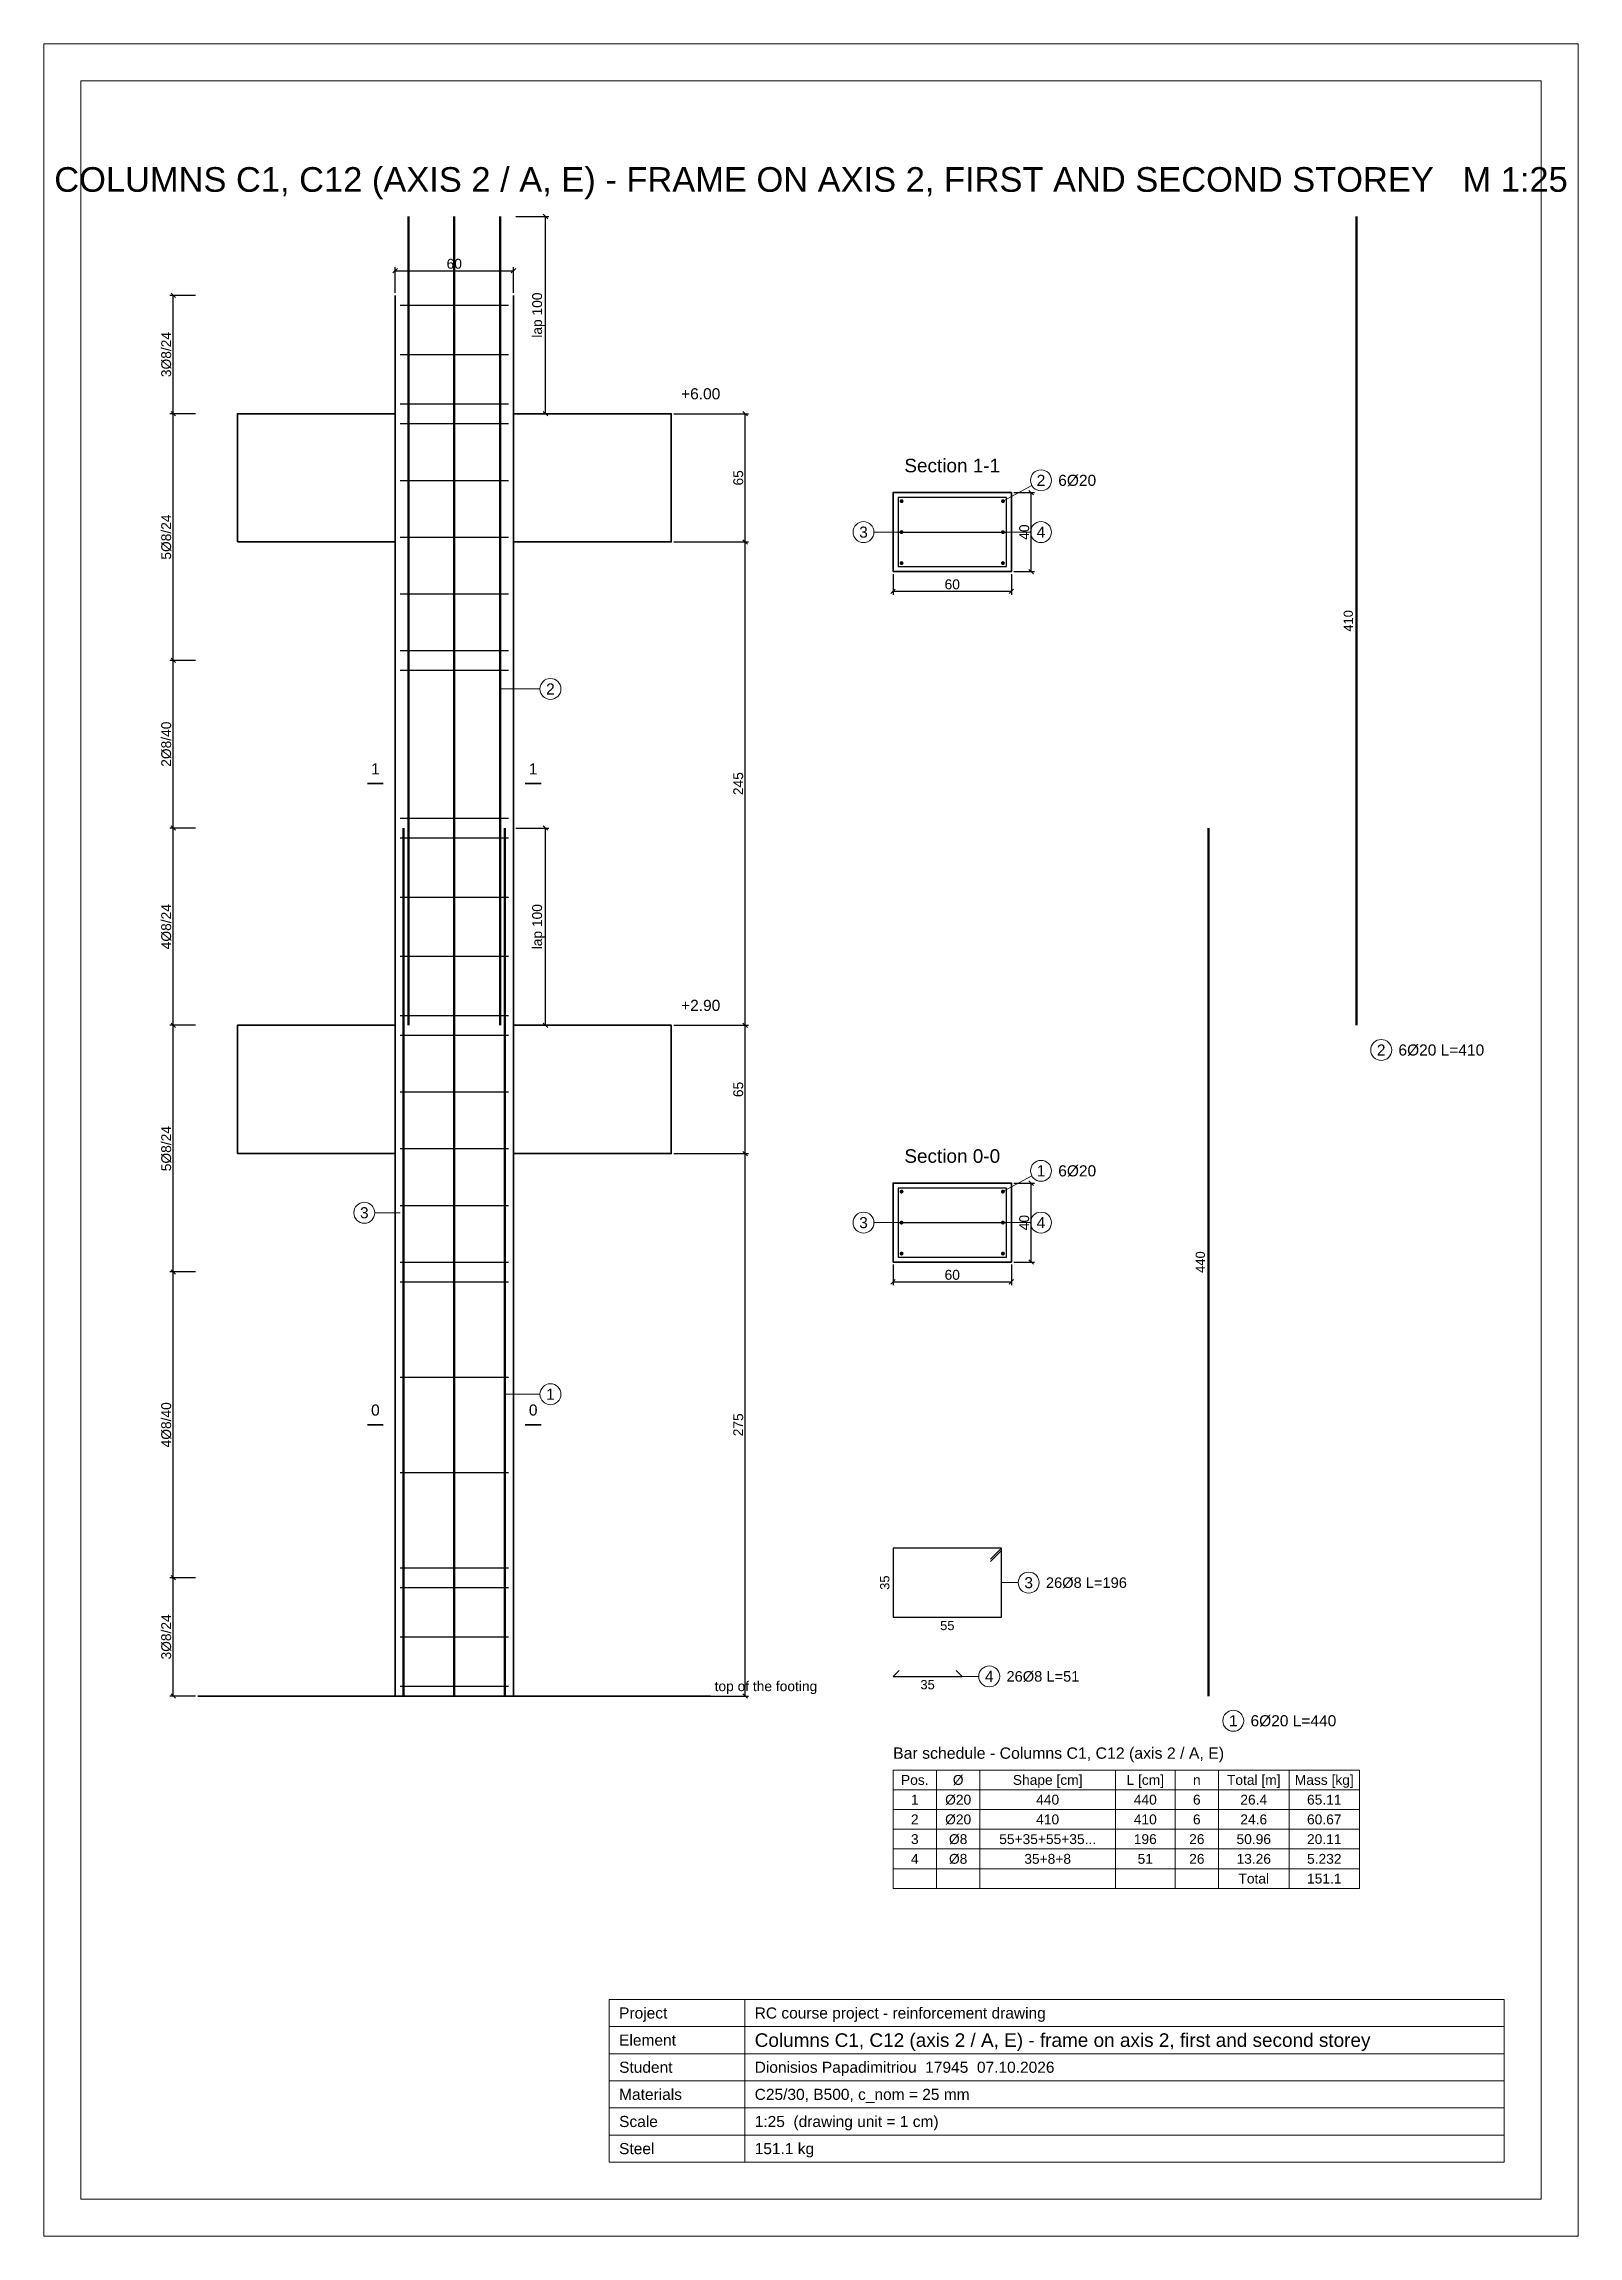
# Model space of a CAD drawing. Header units: centimetres. Extents: x -178 to 600, y -324 to 788.
import ezdxf
from ezdxf.enums import TextEntityAlignment as Align

# ---------------------------------------------------------------- set-up
doc = ezdxf.new("R2010")
doc.units = ezdxf.units.CM
for name, color, linetype, lineweight in [('D-BARS', 1, 'Continuous', 50), ('D-CONCRETE', 7, 'Continuous', 35), ('D-DIM', 3, 'Continuous', 18), ('D-LINKS', 5, 'Continuous', 25), ('D-TEXT', 7, 'Continuous', 18)]:
    doc.layers.add(name, color=color, linetype=linetype, lineweight=lineweight)
doc.styles.add('RC_TEXT', font='arial.ttf')
doc.dimstyles.new('RC_D25', dxfattribs={"dimtxt": 5, "dimasz": 2.25, "dimexe": 1.75, "dimexo": 1.25, "dimgap": 1, "dimtad": 1, "dimdec": 1, "dimdsep": 46, "dimtxsty": 'RC_TEXT', "dimblk": 'OBLIQUE', "dimcen": 2.5, "dimclrd": 3, "dimclre": 3, "dimclrt": 3, "dimazin": 3, "dimtfac": 1, "dimtmove": 2, "dimatfit": 3})

# ---------------------------------------------------------------- blocks, each defined once
blk = doc.blocks.new('_OBLIQUE')
at = {"color": 0, "linetype": 'BYBLOCK'}
blk.add_line((-0.5, -0.5), (0.5, 0.5), dxfattribs=at)

msp = doc.modelspace()

# ---------------------------------------------------------------- hatches: boundary and pattern name
at = {"layer": 'D-BARS'}
h = msp.add_hatch(color=7, dxfattribs=at)
h.dxf.hatch_style = 1
edge = h.paths.add_edge_path()
edge.add_arc((256.8, 555.7), 1, 0, 360)
h = msp.add_hatch(color=7, dxfattribs=at)
h.dxf.hatch_style = 1
edge = h.paths.add_edge_path()
edge.add_arc((308.2, 555.7), 1, 0, 360)
h = msp.add_hatch(color=7, dxfattribs=at)
h.dxf.hatch_style = 1
edge = h.paths.add_edge_path()
edge.add_arc((256.8, 540), 1, 0, 360)
h = msp.add_hatch(color=7, dxfattribs=at)
h.dxf.hatch_style = 1
edge = h.paths.add_edge_path()
edge.add_arc((308.2, 540), 1, 0, 360)
h = msp.add_hatch(color=7, dxfattribs=at)
h.dxf.hatch_style = 1
edge = h.paths.add_edge_path()
edge.add_arc((256.8, 524.3), 1, 0, 360)
h = msp.add_hatch(color=7, dxfattribs=at)
h.dxf.hatch_style = 1
edge = h.paths.add_edge_path()
edge.add_arc((308.2, 524.3), 1, 0, 360)
h = msp.add_hatch(color=7, dxfattribs=at)
h.dxf.hatch_style = 1
edge = h.paths.add_edge_path()
edge.add_arc((256.8, 205.7), 1, 0, 360)
h = msp.add_hatch(color=7, dxfattribs=at)
h.dxf.hatch_style = 1
edge = h.paths.add_edge_path()
edge.add_arc((308.2, 205.7), 1, 0, 360)
h = msp.add_hatch(color=7, dxfattribs=at)
h.dxf.hatch_style = 1
edge = h.paths.add_edge_path()
edge.add_arc((256.8, 190), 1, 0, 360)
h = msp.add_hatch(color=7, dxfattribs=at)
h.dxf.hatch_style = 1
edge = h.paths.add_edge_path()
edge.add_arc((308.2, 190), 1, 0, 360)
h = msp.add_hatch(color=7, dxfattribs=at)
h.dxf.hatch_style = 1
edge = h.paths.add_edge_path()
edge.add_arc((256.8, 174.3), 1, 0, 360)
h = msp.add_hatch(color=7, dxfattribs=at)
h.dxf.hatch_style = 1
edge = h.paths.add_edge_path()
edge.add_arc((308.2, 174.3), 1, 0, 360)

# ---------------------------------------------------------------- linework, layer by layer
for p, q in [((6.8, 290), (6.8, 700)), ((30, 290), (30, 700)), ((53.2, 290), (53.2, 700)), ((4.3, -50), (4.3, 390)), ((30, -50), (30, 390)), ((55.7, -50), (55.7, 390))]:
    msp.add_line(p, q, dxfattribs=at)
for points in [[(487.5, 290), (487.5, 700)], [(412.5, -50), (412.5, 390)]]:
    msp.add_lwpolyline(points, dxfattribs=at)
at = {"layer": 'D-CONCRETE'}
for p, q in [((0, 600), (0, 660)), ((60, 600), (60, 660)), ((0, 290), (0, 535)), ((60, 290), (60, 535)), ((-14, 412.5), (-6, 412.5)), ((66, 412.5), (74, 412.5)), ((0, -50), (0, 225)), ((60, -50), (60, 225)), ((-14, 87.5), (-6, 87.5)), ((66, 87.5), (74, 87.5)), ((-100, -50), (160, -50))]:
    msp.add_line(p, q, dxfattribs=at)
for points in [[(-80, 535), (0, 535), (0, 600), (-80, 600)], [(60, 535), (140, 535), (140, 600), (60, 600)], [(252.5, 520), (312.5, 520), (312.5, 560), (252.5, 560)], [(-80, 225), (0, 225), (0, 290), (-80, 290)], [(60, 225), (140, 225), (140, 290), (60, 290)], [(252.5, 170), (312.5, 170), (312.5, 210), (252.5, 210)]]:
    msp.add_lwpolyline(points, close=True, dxfattribs=at)
at = {"layer": 'D-LINKS'}
for p, q in [((2.5, 655), (57.5, 655)), ((2.5, 630), (57.5, 630)), ((2.5, 605), (57.5, 605)), ((2.5, 595), (57.5, 595)), ((2.5, 566.25), (57.5, 566.25)), ((2.5, 537.5), (57.5, 537.5)), ((255, 540), (310, 540)), ((2.5, 508.75), (57.5, 508.75)), ((2.5, 480), (57.5, 480)), ((2.5, 470), (57.5, 470)), ((2.5, 395), (57.5, 395)), ((2.5, 385), (57.5, 385)), ((2.5, 355), (57.5, 355)), ((2.5, 325), (57.5, 325)), ((2.5, 295), (57.5, 295)), ((2.5, 285), (57.5, 285)), ((2.5, 256.25), (57.5, 256.25)), ((2.5, 227.5), (57.5, 227.5)), ((2.5, 198.75), (57.5, 198.75)), ((255, 190), (310, 190)), ((2.5, 170), (57.5, 170)), ((2.5, 160), (57.5, 160)), ((2.5, 111.6667), (57.5, 111.6667)), ((2.5, 63.3333), (57.5, 63.3333)), ((307.5, 25), (301.9, 19.4)), ((307.5, 23.8), (301.9, 18.2)), ((2.5, 15), (57.5, 15)), ((2.5, 5), (57.5, 5)), ((2.5, -20), (57.5, -20)), ((252.5, -40), (255.5, -37)), ((252.5, -40), (287.5, -40)), ((287.5, -40), (284.5, -37)), ((2.5, -45), (57.5, -45))]:
    msp.add_line(p, q, dxfattribs=at)
for points in [[(255, 522.5), (310, 522.5), (310, 557.5), (255, 557.5)], [(255, 172.5), (310, 172.5), (310, 207.5), (255, 207.5)], [(252.5, -10), (307.5, -10), (307.5, 25), (252.5, 25)]]:
    msp.add_lwpolyline(points, close=True, dxfattribs=at)
at = {"layer": 'D-TEXT'}
for p, q in [((322.8385, 563.7019), (308.2, 555.7)), ((242.8125, 540), (255, 540)), ((322.1875, 540), (310, 540)), ((73.4375, 460.5), (53.2, 460.5)), ((322.8385, 213.7019), (308.2, 205.7)), ((-10.3125, 195), (2.5, 195)), ((242.8125, 190), (255, 190)), ((322.1875, 190), (310, 190)), ((73.4375, 103), (55.7, 103)), ((315.9375, 7.5), (307.5, 7.5)), ((295.9375, -40), (287.5, -40)), ((252.5, -87.5), (489, -87.5)), ((252.5, -87.5), (252.5, -147.5)), ((274.5, -87.5), (274.5, -147.5)), ((296.5, -87.5), (296.5, -147.5)), ((365.25, -87.5), (365.25, -147.5)), ((395.5, -87.5), (395.5, -147.5)), ((417.5, -87.5), (417.5, -147.5)), ((453.25, -87.5), (453.25, -147.5)), ((489, -87.5), (489, -147.5)), ((252.5, -97.5), (489, -97.5)), ((252.5, -107.5), (489, -107.5)), ((252.5, -117.5), (489, -117.5)), ((252.5, -127.5), (489, -127.5)), ((252.5, -137.5), (489, -137.5)), ((252.5, -147.5), (489, -147.5)), ((177.325, -286.25), (177.325, -203.75)), ((108.575, -217.5), (562.375, -217.5)), ((108.575, -231.25), (562.375, -231.25)), ((108.575, -245), (562.375, -245)), ((108.575, -258.75), (562.375, -258.75)), ((108.575, -272.5), (562.375, -272.5))]:
    msp.add_line(p, q, dxfattribs=at)
for points in [[(-178.125, -323.75), (599.875, -323.75), (599.875, 787.5), (-178.125, 787.5)], [(-159.375, -305), (581.125, -305), (581.125, 768.75), (-159.375, 768.75)], [(108.575, -286.25), (562.375, -286.25), (562.375, -203.75), (108.575, -203.75)]]:
    msp.add_lwpolyline(points, close=True, dxfattribs=at)
for centre in [(327.5, 566.25), (237.5, 540), (327.5, 540), (78.75, 460.5), (500, 277.5), (327.5, 216.25), (-15.625, 195), (237.5, 190), (327.5, 190), (78.75, 103), (321.25, 7.5), (301.25, -40), (425, -62.5)]:
    msp.add_circle(centre, 5.3125, dxfattribs=at)

# ---------------------------------------------------------------- texts
at = {"layer": 'D-TEXT', "style": 'RC_TEXT'}
for s, height, p in [('COLUMNS C1, C12 (AXIS 2 / A, E) - FRAME ON AXIS 2, FIRST AND SECOND STOREY   M 1:25', 12.5, (210.875, 718.75)), ('Section 1-1', 6.875, (282.5, 573.75)), ('2', 5.625, (327.5, 566.25)), ('3', 5.625, (237.5, 540)), ('4', 5.625, (327.5, 540)), ('2', 5.625, (78.75, 460.5)), ('1', 5.625, (-10, 420)), ('1', 5.625, (70, 420)), ('2', 5.625, (500, 277.5)), ('Section 0-0', 6.875, (282.5, 223.75)), ('1', 5.625, (327.5, 216.25)), ('3', 5.625, (-15.625, 195)), ('3', 5.625, (237.5, 190)), ('4', 5.625, (327.5, 190)), ('1', 5.625, (78.75, 103)), ('0', 5.625, (-10, 95)), ('0', 5.625, (70, 95)), ('3', 5.625, (321.25, 7.5)), ('55', 4.6875, (280, -14.2188)), ('35', 4.6875, (270, -44.2188)), ('4', 5.625, (301.25, -40)), ('1', 5.625, (425, -62.5)), ('Pos.', 5, (263.5, -92.5)), ('1', 5, (263.5, -102.5)), ('Ø20', 5, (285.5, -102.5)), ('Ø', 5, (285.5, -92.5)), ('Shape [cm]', 5, (330.875, -92.5)), ('440', 5, (330.875, -102.5)), ('L [cm]', 5, (380.375, -92.5)), ('440', 5, (380.375, -102.5)), ('6', 5, (406.5, -102.5)), ('n', 5, (406.5, -92.5)), ('Total [m]', 5, (435.375, -92.5)), ('26.4', 5, (435.375, -102.5)), ('Mass [kg]', 5, (471.125, -92.5)), ('65.11', 5, (471.125, -102.5)), ('2', 5, (263.5, -112.5)), ('Ø20', 5, (285.5, -112.5)), ('410', 5, (330.875, -112.5)), ('410', 5, (380.375, -112.5)), ('6', 5, (406.5, -112.5)), ('24.6', 5, (435.375, -112.5)), ('60.67', 5, (471.125, -112.5)), ('3', 5, (263.5, -122.5)), ('Ø8', 5, (285.5, -122.5)), ('55+35+55+35...', 5, (330.875, -122.5)), ('196', 5, (380.375, -122.5)), ('26', 5, (406.5, -122.5)), ('50.96', 5, (435.375, -122.5)), ('20.11', 5, (471.125, -122.5)), ('4', 5, (263.5, -132.5)), ('Ø8', 5, (285.5, -132.5)), ('35+8+8', 5, (330.875, -132.5)), ('51', 5, (380.375, -132.5)), ('26', 5, (406.5, -132.5)), ('13.26', 5, (435.375, -132.5)), ('5.232', 5, (471.125, -132.5)), ('Total', 5, (435.375, -142.5)), ('151.1', 5, (471.125, -142.5))]:
    msp.add_text(s, height=height, dxfattribs=at).set_placement(p, align=Align.MIDDLE_CENTER)
for s, height, p in [('+6.00', 5.625, (145, 605.625)), ('+2.90', 5.625, (145, 295.625)), ('Bar schedule - Columns C1, C12 (axis 2 / A, E)', 5.75, (252.5, -83.5))]:
    msp.add_text(s, height=height, dxfattribs=at).set_placement(p, align=Align.BOTTOM_LEFT)
for s, height, p in [('6Ø20', 5.625, (336.25, 566.25)), ('6Ø20 L=410', 5.625, (508.75, 277.5)), ('6Ø20', 5.625, (336.25, 216.25)), ('26Ø8 L=196', 5.3125, (330, 7.5)), ('top of the footing', 5, (162, -45)), ('26Ø8 L=51', 5.3125, (310, -40)), ('6Ø20 L=440', 5.625, (433.75, -62.5)), ('Project', 5.625, (113.575, -210.625)), ('RC course project - reinforcement drawing', 5.625, (182.325, -210.625)), ('Element', 5.625, (113.575, -224.375)), ('Columns C1, C12 (axis 2 / A, E) - frame on axis 2, first and second storey', 6.875, (182.325, -224.375)), ('Student', 5.625, (113.575, -238.125)), ('Dionisios Papadimitriou  17945  07.10.2026', 5.625, (182.325, -238.125)), ('Materials', 5.625, (113.575, -251.875)), ('C25/30, B500, c_nom = 25 mm', 5.625, (182.325, -251.875)), ('Scale', 5.625, (113.575, -265.625)), ('1:25  (drawing unit = 1 cm)', 5.625, (182.325, -265.625)), ('Steel', 5.625, (113.575, -279.375)), ('151.1 kg', 5.625, (182.325, -279.375))]:
    msp.add_text(s, height=height, dxfattribs=at).set_placement(p, align=Align.MIDDLE_LEFT)
for s, p in [('410', (483.2812, 495)), ('440', (408.2812, 170)), ('35', (248.2812, 7.5))]:
    msp.add_text(s, height=4.6875, rotation=90, dxfattribs=at).set_placement(p, align=Align.MIDDLE_CENTER)

# ---------------------------------------------------------------- dimensions: what is measured, and where the dimension line sits
at = {"layer": 'D-DIM'}
for base, p1, p2, text in [((76.25, 600), (60, 600), (60, 700), 'lap 100'), ((-112.5, 600), (-100, 600), (-100, 660), '3Ø8/24'), ((-112.5, 475), (-100, 475), (-100, 600), '5Ø8/24'), ((-112.5, 390), (-100, 390), (-100, 475), '2Ø8/40'), ((-112.5, 290), (-100, 290), (-100, 390), '4Ø8/24'), ((76.25, 290), (60, 290), (60, 390), 'lap 100'), ((-112.5, 165), (-100, 165), (-100, 290), '5Ø8/24'), ((-112.5, 10), (-100, 10), (-100, 165), '4Ø8/40'), ((-112.5, -50), (-100, -50), (-100, 10), '3Ø8/24')]:
    msp.add_linear_dim(base=base, p1=p1, p2=p2, angle=90, text=text, dimstyle='RC_D25', dxfattribs=at).render()
for base, p1, p2 in [((0, 672.5), (0, 660), (60, 660)), ((252.5, 510), (252.5, 520), (312.5, 520)), ((252.5, 160), (252.5, 170), (312.5, 170))]:
    msp.add_linear_dim(base=base, p1=p1, p2=p2, dimstyle='RC_D25', dxfattribs=at).render()
for base, p1, p2 in [((177.5, 535), (140, 535), (140, 600)), ((322.5, 520), (312.5, 520), (312.5, 560)), ((177.5, 290), (140, 290), (140, 535)), ((177.5, 225), (140, 225), (140, 290)), ((177.5, -50), (140, -50), (140, 225)), ((322.5, 170), (312.5, 170), (312.5, 210))]:
    msp.add_linear_dim(base=base, p1=p1, p2=p2, angle=90, dimstyle='RC_D25', dxfattribs=at).render()

doc.saveas('drawing.dxf')
